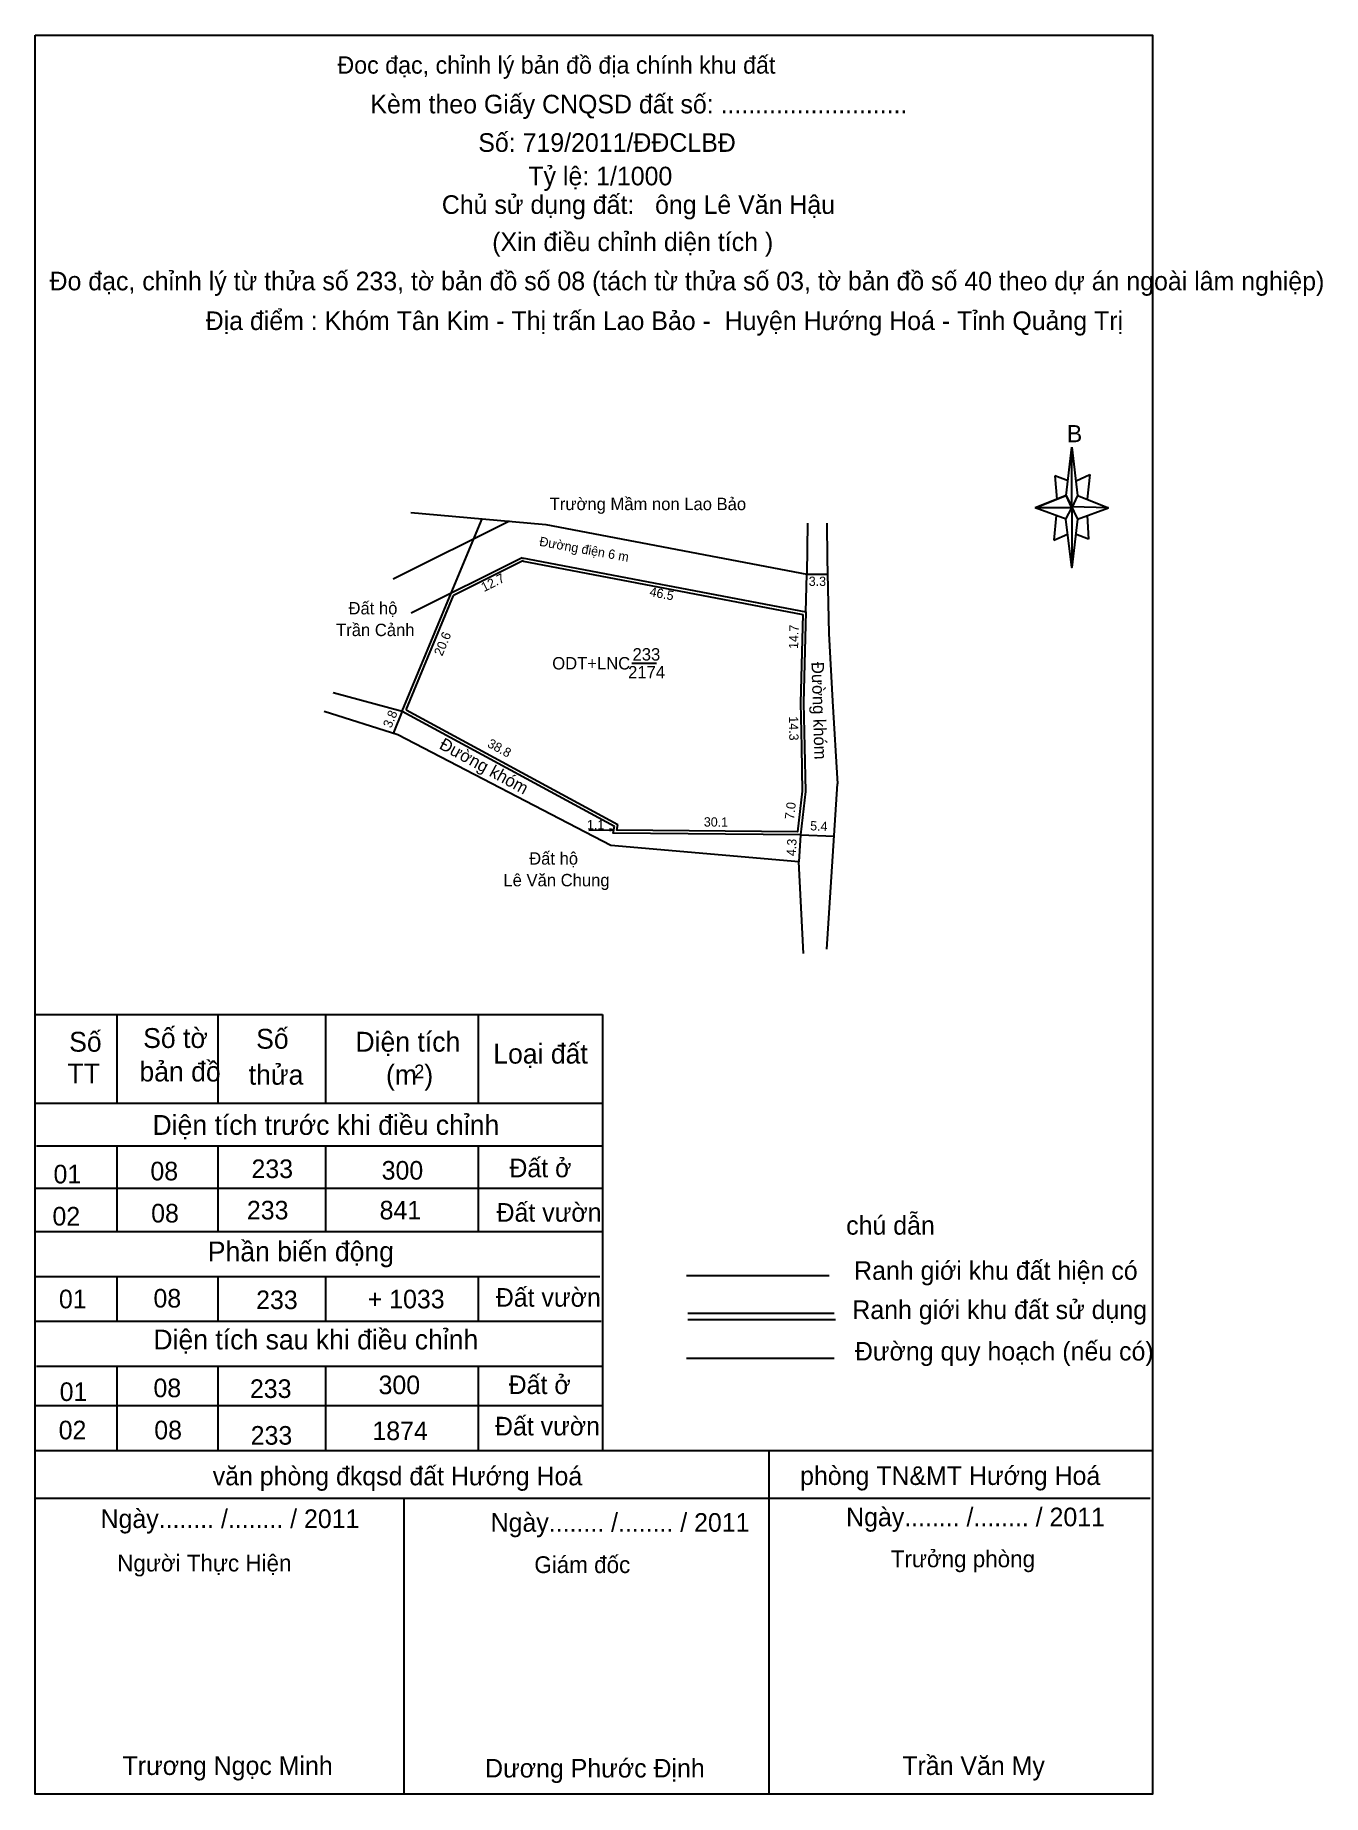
# Model space of a CAD drawing. Extents: x 537028 to 537235, y 1836795 to 1837079.
import ezdxf

# ---------------------------------------------------------------- set-up
doc = ezdxf.new("R2010")
doc.units = 0
for name, color, linetype in [('Level 34', 7, 'Continuous'), ('Level 36', 7, 'Continuous'), ('Level 5', 7, 'Continuous')]:
    doc.layers.add(name, color=color, linetype=linetype)

msp = doc.modelspace()

# ---------------------------------------------------------------- linework, layer by layer
at = {"layer": 'Level 36'}
for p, q in [((537104.36, 1837000.32), (537085.6, 1836990.97)), ((537088.48, 1837001.74), (537099.93, 1837000.72)), ((537094.97, 1836988.74), (537099.93, 1837000.72)), ((537099.93, 1837000.72), (537110.22, 1836999.8)), ((537110.22, 1836999.8), (537152.27, 1836991.78)), ((537152.37, 1837000), (537152.27, 1836991.78)), ((537152.37, 1837000), (537152.27, 1836991.78)), ((537155.45, 1837000), (537155.53, 1836994.32)), ((537106.38, 1836994.43), (537088.52, 1836985.52)), ((537106.6, 1836993.98), (537095.35, 1836988.37)), ((537106.29, 1836993.94), (537151.6, 1836985.3)), ((537106.38, 1836994.43), (537152.11, 1836985.71)), ((537155.53, 1836994.32), (537155.78, 1836982.24)), ((537152.11, 1836985.71), (537152.27, 1836991.78)), ((537152.27, 1836991.78), (537155.58, 1836991.77)), ((537087.08, 1836969.7), (537094.97, 1836988.74)), ((537087.71, 1836969.93), (537095.35, 1836988.37)), ((537151.6, 1836985.3), (537151.23, 1836971.07)), ((537152.11, 1836985.71), (537151.73, 1836971.06)), ((537155.78, 1836982.24), (537156.39, 1836971.31)), ((537075.93, 1836972.72), (537087.08, 1836969.7)), ((537151.23, 1836971.05), (537151.37, 1836963.95)), ((537151.73, 1836971.06), (537151.87, 1836963.96)), ((537156.39, 1836971.31), (537157.17, 1836958)), ((537086.35, 1836965.88), (537074.49, 1836969.65)), ((537087.08, 1836969.7), (537085.59, 1836966.12)), ((537087.08, 1836969.7), (537121.25, 1836951.15)), ((537087.71, 1836969.93), (537121.8, 1836951.42)), ((537120.69, 1836948.06), (537086.35, 1836965.88)), ((537151.37, 1836963.95), (537151.52, 1836956.72)), ((537151.87, 1836963.96), (537152.02, 1836956.73)), ((537155.5, 1836931.35), (537157.17, 1836958)), ((537155.5, 1836931.35), (537157.17, 1836958)), ((537117.12, 1836950.51), (537121.15, 1836950.56)), ((537121.15, 1836950.56), (537120.44, 1836950.41)), ((537121.15, 1836950.56), (537120.47, 1836950.69)), ((537151.22, 1836949.78), (537150.98, 1836945.44)), ((537151.22, 1836949.78), (537156.64, 1836949.56)), ((537150.98, 1836945.44), (537120.69, 1836948.06)), ((537151.73, 1836930.62), (537150.98, 1836945.44))]:
    msp.add_line(p, q, dxfattribs=at)
for points in [[(537124.04, 1836977.42), (537128.05, 1836977.42)], [(537152.02, 1836956.73), (537151.22, 1836949.78), (537121.06, 1836950.05), (537121.25, 1836951.15)], [(537151.52, 1836956.79), (537150.77, 1836950.28), (537121.65, 1836950.54), (537121.8, 1836951.42)]]:
    msp.add_lwpolyline(points, dxfattribs=at)
at = {"layer": 'Level 5'}
for p, q in [((537194.03, 1837004.45), (537194.95, 1837012.25)), ((537195.63, 1837006.85), (537197.83, 1837007.85)), ((537197.83, 1837007.85), (537197.43, 1837003.85)), ((537194.35, 1837006.85), (537192.23, 1837007.65)), ((537192.23, 1837007.65), (537192.55, 1837003.85)), ((537194.03, 1837004.45), (537189.03, 1837002.45)), ((537189.03, 1837002.45), (537194.03, 1837004.45)), ((537194.03, 1837000.65), (537189.03, 1837002.45)), ((537194.95, 1837002.45), (537189.03, 1837002.45)), ((537194.95, 1837002.45), (537194.03, 1837004.45)), ((537194.03, 1837004.45), (537195.83, 1837000.65)), ((537200.83, 1837002.45), (537194.95, 1837002.65)), ((537194.95, 1837002.65), (537194.95, 1837002.45)), ((537194.95, 1837002.45), (537195.83, 1837000.65)), ((537195.83, 1837004.45), (537200.83, 1837002.45)), ((537195.83, 1837000.65), (537200.83, 1837002.45)), ((537195.83, 1837000.65), (537200.83, 1837002.45)), ((537192.43, 1837001.25), (537192.03, 1836997.25)), ((537195.83, 1837000.65), (537194.95, 1836992.85)), ((537197.43, 1837001.25), (537197.63, 1836997.45)), ((537192.03, 1836997.25), (537194.23, 1836998.25)), ((537197.63, 1836997.45), (537195.55, 1836998.25)), ((537027.95, 1836920.82), (537119.31, 1836920.82)), ((537041.11, 1836920.82), (537041.11, 1836906.54)), ((537057.39, 1836920.82), (537057.39, 1836906.54)), ((537074.71, 1836920.82), (537074.71, 1836906.54)), ((537099.31, 1836920.82), (537099.31, 1836906.54)), ((537119.31, 1836920.82), (537119.31, 1836850.53)), ((537027.95, 1836906.54), (537119.28, 1836906.54)), ((537028.16, 1836899.65), (537119.31, 1836899.65)), ((537041.11, 1836899.65), (537041.11, 1836885.84)), ((537057.39, 1836899.65), (537057.39, 1836885.84)), ((537074.71, 1836899.65), (537074.71, 1836885.84)), ((537099.31, 1836899.65), (537099.31, 1836885.84)), ((537027.95, 1836892.85), (537119.31, 1836892.85)), ((537027.95, 1836885.84), (537119.31, 1836885.84)), ((537027.95, 1836878.61), (537118.89, 1836878.61)), ((537041.11, 1836878.61), (537041.11, 1836871.38)), ((537057.39, 1836878.61), (537057.39, 1836871.38)), ((537074.71, 1836878.61), (537074.71, 1836871.38)), ((537099.31, 1836878.61), (537099.31, 1836871.38)), ((537132.87, 1836878.73), (537155.87, 1836878.73)), ((537133.07, 1836872.65), (537156.67, 1836872.65)), ((537133.07, 1836871.65), (537156.87, 1836871.65)), ((537027.95, 1836871.38), (537119.1, 1836871.38)), ((537028.16, 1836864.15), (537119.31, 1836864.15)), ((537041.11, 1836864.15), (537041.11, 1836850.53)), ((537057.39, 1836864.15), (537057.39, 1836850.53)), ((537074.71, 1836864.15), (537074.71, 1836850.53)), ((537099.31, 1836864.15), (537099.31, 1836850.53)), ((537132.87, 1836865.45), (537156.67, 1836865.45)), ((537027.96, 1836857.77), (537119.32, 1836857.77)), ((537027.95, 1836850.53), (537207.95, 1836850.53)), ((537146.15, 1836850.53), (537146.15, 1836795.05)), ((537027.95, 1836842.85), (537207.55, 1836842.85)), ((537087.35, 1836842.73), (537087.35, 1836795.05))]:
    msp.add_line(p, q, dxfattribs=at)
for points in [[(537027.95, 1837078.65), (537207.95, 1837078.65), (537207.95, 1836795.13), (537027.95, 1836795.13)], [(537194.95, 1837012.25), (537195.83, 1837004.45), (537194.95, 1837002.45)], [(537194.95, 1837002.45), (537194.95, 1836992.85), (537193.95, 1837000.65)]]:
    msp.add_lwpolyline(points, close=True, dxfattribs=at)

# ---------------------------------------------------------------- texts
at = {"layer": 'Level 34'}
msp.add_text('Số: 719/2011/ĐĐCLBĐ ', height=3, dxfattribs=at).set_placement((537099.33, 1837059.85))
at = {"layer": 'Level 36'}
for s, height, p in [('Trường Mầm non Lao Bảo', 2, (537110.83, 1837002.1)), ('Đất hộ', 2, (537078.42, 1836985.3)), ('Trần Cảnh', 2, (537076.42, 1836981.8)), ('233', 2, (537124.18, 1836977.86)), ('ODT+LNC ', 2, (537111.24, 1836976.42)), ('2174', 2, (537123.46, 1836974.98)), ('1.1', 1.5, (537116.83, 1836950.65)), ('Đất hộ', 2, (537107.52, 1836944.97)), ('Lê Văn Chung', 2, (537103.38, 1836941.47))]:
    msp.add_text(s, height=height, dxfattribs=at).set_placement(p)
for s, height, rotation, p in [('Đường điện 6 m', 1.5, 349.7431, (537109.08, 1836996.37)), ('12.7', 1.5, 26.5137, (537100.25, 1836988.89)), ('3.3', 1.5, 359.8269, (537152.56, 1836989.89)), ('46.5', 1.5, 349.2042, (537126.83, 1836988.27)), ('20.6', 1.5, 67.4983, (537093.51, 1836978.48)), ('14.7', 1.5, 88.5071, (537150.84, 1836979.71)), ('Đường khóm', 2, 271.8438, (537152.99, 1836977.61)), ('3.8', 1.5, 67.4029, (537085.29, 1836966.87)), ('14.3', 1.5, 271.1296, (537149.35, 1836968.86)), ('Đường khóm', 2, 331.332, (537092.88, 1836963.76)), ('38.8', 1.5, 331.5036, (537100.67, 1836964.03)), ('7.0', 1.5, 83.4337, (537150.18, 1836952.18)), ('30.1', 1.5, 359.4871, (537135.66, 1836951.11)), ('5.4', 1.5, 357.6756, (537152.77, 1836950.5)), ('4.3', 1.5, 86.8348, (537150.46, 1836946.31))]:
    msp.add_text(s, height=height, rotation=rotation, dxfattribs=at).set_placement(p)
at = {"layer": 'Level 5'}
for s, height, p in [('Đoc đạc, chỉnh lý bản đồ địa chính khu đất', 2.8, (537076.63, 1837072.45)), ('Kèm theo Giấy CNQSD đất số: ...........................', 3, (537081.95, 1837066.05)), ('Tỷ lệ: 1/1000', 3, (537107.39, 1837054.45)), ('Chủ sử dụng đất:   ông Lê Văn Hậu', 3, (537093.45, 1837049.85)), ('(Xin điều chỉnh diện tích )', 3, (537101.57, 1837043.85)), ('Đo đạc, chỉnh lý từ thửa số 233, tờ bản đồ số 08 (tách từ thửa số 03, tờ bản đồ số 40 theo dự án ngoài lâm nghiệp)', 3, (537030.26, 1837037.53)), ('Địa điểm : Khóm Tân Kim - Thị trấn Lao Bảo -  Huyện Hướng Hoá - Tỉnh Quảng Trị ', 3, (537055.41, 1837031.13)), ('B', 2.76, (537194.15, 1837013.05)), ('Số', 3.2, (537033.42, 1836914.82)), ('Số tờ', 3.2, (537045.34, 1836915.42)), ('Số', 3.2, (537063.54, 1836915.3)), ('Diện tích', 3.2, (537079.54, 1836914.82)), ('Loại đất', 3.2, (537101.74, 1836912.9)), ('TT', 3.2, (537033.14, 1836909.7)), ('bản đồ', 3.2, (537044.74, 1836910.02)), ('thửa', 3.2, (537062.34, 1836909.5)), ('(m )', 3.2, (537084.46, 1836909.5)), ('2', 2.19, (537089, 1836910.55)), ('Diện tích trước khi điều chỉnh', 3.2, (537046.85, 1836901.41)), ('08', 3, (537046.51, 1836894.08)), ('233', 3, (537062.79, 1836894.45)), ('300', 3, (537083.76, 1836894.2)), ('Đất ở', 3, (537104.34, 1836894.58)), ('01', 3, (537030.9, 1836893.59)), ('02', 3, (537030.73, 1836886.8)), ('08', 3, (537046.63, 1836887.29)), ('233', 3, (537062.05, 1836887.78)), ('841', 3, (537083.43, 1836887.78)), ('Đất vườn', 3, (537102.27, 1836887.42)), ('chú dẫn', 3, (537158.59, 1836885.33)), ('Phần biến động', 3.2, (537055.76, 1836881.02)), ('Ranh giới khu đất hiện có ', 3, (537159.87, 1836878.05)), ('01', 3, (537031.77, 1836873.46)), ('08', 3, (537047, 1836873.58)), ('233', 3, (537063.54, 1836873.33)), ('+ 1033', 3, (537081.52, 1836873.45)), ('Đất vườn', 3, (537102.15, 1836873.72)), ('Ranh giới khu đất sử dụng', 3, (537159.59, 1836871.73)), ('Diện tích sau khi điều chỉnh', 3.2, (537046.99, 1836866.83)), ('Đường quy hoạch (nếu có)', 3, (537159.99, 1836865.05)), ('01', 3, (537031.89, 1836858.52)), ('08', 3, (537047, 1836859.13)), ('233', 3, (537062.54, 1836859.01)), ('300', 3, (537083.26, 1836859.62)), ('Đất ở', 3, (537104.22, 1836859.64)), ('02', 3, (537031.73, 1836852.34)), ('08', 3, (537047.13, 1836852.34)), ('233', 3, (537062.66, 1836851.48)), ('1874', 3, (537082.27, 1836852.21)), ('Đất vườn', 3, (537102.02, 1836852.97)), ('văn phòng đkqsd đất Hướng Hoá ', 3, (537056.55, 1836844.93)), ('phòng TN&MT Hướng Hoá ', 3, (537151.17, 1836844.99)), ('Ngày........ /........ / 2011', 3, (537038.48, 1836838.05)), ('Ngày........ /........ / 2011', 3, (537101.32, 1836837.45)), ('Ngày........ /........ / 2011', 3, (537158.58, 1836838.33)), ('Trưởng phòng', 2.7, (537165.77, 1836831.73)), ('Người Thực Hiện', 2.7, (537041.16, 1836831.05)), ('Giám đốc', 2.7, (537108.36, 1836830.79)), ('Trương Ngọc Minh', 3, (537042.02, 1836798.25)), ('Dương Phước Định', 3, (537100.42, 1836797.84)), ('Trần Văn My', 3, (537167.63, 1836798.25))]:
    msp.add_text(s, height=height, dxfattribs=at).set_placement(p)

doc.saveas('drawing.dxf')
